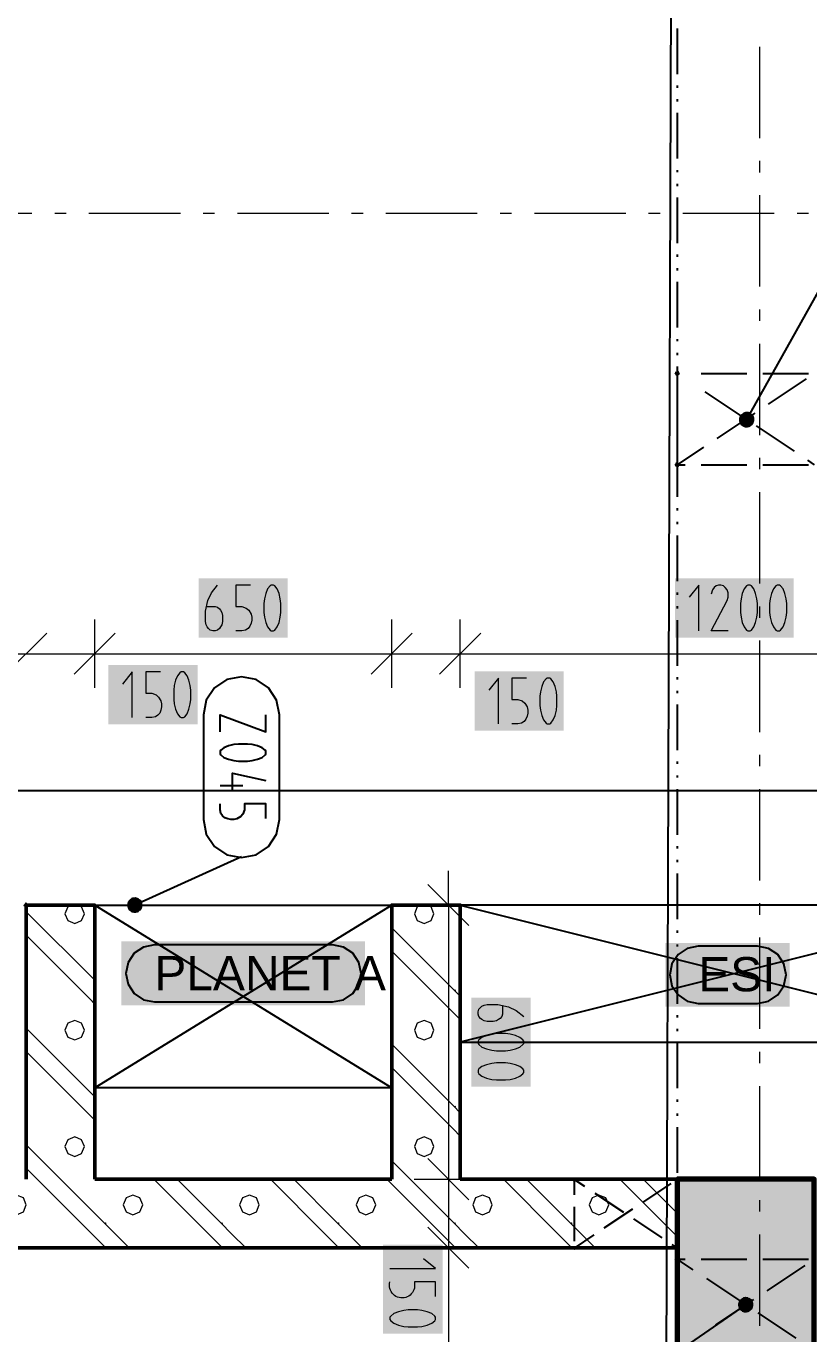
# Model space of a CAD drawing. Header units: millimetres. Extents: x 0 to 594, y 0 to 420.
# Drawn here: x 409.98 to 423.47, y 201.24 to 223.78 of the extents above; entities that cross this region are included whole.
import ezdxf

# ---------------------------------------------------------------- set-up
doc = ezdxf.new("R2010")
doc.units = ezdxf.units.MM
doc.header["$LTSCALE"] = 8
for name, color, linetype in [('CAT6', 1, 'Continuous'), ('PDF_Dokresleni nad rovinou rezu', 7, 'Continuous'), ('PDF_Instalacni prizdivky', 7, 'Continuous'), ('PDF_Koty delkove', 7, 'Continuous'), ('PDF_Obecne 0.25', 7, 'Continuous'), ('PDF_Osy hlavni', 7, 'Continuous'), ('PDF_Popis Prostupy', 7, 'Continuous'), ('PDF_Popis Zamecnicke vyrobky', 7, 'Continuous'), ('PDF_Popisy EL', 7, 'Continuous'), ('PDF_Prostupy', 7, 'Continuous'), ('PDF_Rozvadece', 7, 'Continuous'), ('PDF_Steny vnitrni', 7, 'Continuous'), ('PDF_Text', 7, 'Continuous')]:
    doc.layers.add(name, color=color, linetype=linetype)
doc.styles.add('PDF Arial', font='arial.ttf')

msp = doc.modelspace()

# ---------------------------------------------------------------- linework, layer by layer
at = {"layer": 'CAT6'}
msp.add_line((420.994, 193.995), (421.247, 270.644), dxfattribs=at)
at = {"layer": 'PDF_Dokresleni nad rovinou rezu', "lineweight": 25}
for points in [[(421.201, 223.741), (421.201, 222.954)], [(421.201, 222.757), (421.201, 222.718)], [(421.201, 222.521), (421.201, 222.481)], [(421.201, 222.285), (421.201, 221.497)], [(421.201, 221.3), (421.201, 221.261)], [(421.201, 221.064), (421.201, 221.025)], [(421.201, 220.828), (421.201, 220.04)], [(421.201, 219.844), (421.201, 219.804)], [(421.201, 219.607), (421.201, 219.568)], [(421.201, 219.371), (421.201, 218.584)], [(421.201, 218.387), (421.201, 218.348)], [(421.201, 218.151), (421.201, 218.111)], [(421.201, 217.915), (421.201, 217.127)], [(421.201, 216.93), (421.201, 216.891)], [(421.201, 216.694), (421.201, 216.655)], [(421.201, 216.458), (421.201, 215.67)], [(421.201, 215.474), (421.201, 215.434)], [(421.201, 215.237), (421.201, 215.198)], [(421.201, 215.001), (421.201, 214.214)], [(421.201, 214.017), (421.201, 213.978)], [(421.201, 213.781), (421.201, 213.741)], [(421.201, 213.544), (421.201, 212.757)], [(421.201, 212.56), (421.201, 212.521)], [(421.201, 212.324), (421.201, 212.285)], [(421.201, 212.088), (421.201, 211.3)], [(421.201, 211.103), (421.201, 211.064)], [(421.201, 210.867), (421.201, 210.828)], [(421.201, 210.631), (421.201, 209.844)], [(421.201, 209.647), (421.201, 209.607)], [(421.201, 209.411), (421.201, 209.371)], [(421.201, 209.174), (421.201, 208.387)], [(421.201, 208.19), (421.201, 208.151)], [(421.201, 207.954), (421.201, 207.915)], [(421.201, 207.718), (421.201, 206.93)], [(421.201, 206.733), (421.201, 206.694)], [(421.201, 206.497), (421.201, 206.458)], [(421.201, 206.261), (421.201, 205.474)], [(421.201, 205.277), (421.201, 205.237)], [(421.201, 205.041), (421.201, 205.001)], [(421.201, 204.804), (421.201, 204.017)]]:
    msp.add_lwpolyline(points, dxfattribs=at)
at = {"layer": 'PDF_Dokresleni nad rovinou rezu', "lineweight": 25, "transparency": 33554559}
msp.add_solid([(421.201, 203.955), (421.25, 203.906), (421.152, 203.906), (421.201, 203.856)], dxfattribs=at)
at = {"layer": 'PDF_Instalacni prizdivky', "lineweight": 50}
for points in [[(411.162, 203.906), (411.162, 208.63), (409.98, 208.63), (409.98, 203.906)], [(417.461, 203.906), (417.461, 208.63), (416.28, 208.63), (416.28, 203.906)], [(400.925, 203.906), (400.414, 203.906), (400.414, 202.724), (421.201, 202.724), (421.201, 203.906), (417.461, 203.906)], [(416.28, 203.906), (411.162, 203.906)]]:
    msp.add_lwpolyline(points, dxfattribs=at)
at = {"layer": 'PDF_Instalacni prizdivky', "lineweight": 9}
for points in [[(409.98, 208.516), (411.162, 207.335)], [(410.766, 208.63), (410.698, 208.602), (410.648, 208.482), (410.698, 208.363), (410.817, 208.314), (410.936, 208.363), (410.986, 208.482), (410.936, 208.602), (410.868, 208.63)], [(416.79, 208.63), (416.721, 208.602), (416.672, 208.482), (416.721, 208.363), (416.841, 208.314), (416.96, 208.363), (417.009, 208.482), (416.96, 208.602), (416.891, 208.63)], [(409.98, 208.114), (411.118, 206.976), (411.162, 206.933)], [(416.28, 208.24), (417.343, 207.177)], [(416.28, 207.839), (417.142, 206.976), (417.343, 206.776), (417.461, 206.657)], [(409.98, 207.475), (409.982, 207.478), (409.98, 207.482)], [(417.343, 207.177), (417.461, 207.059)], [(409.98, 206.508), (411.162, 205.327)], [(409.98, 206.106), (411.118, 204.969), (411.162, 204.925)], [(416.28, 206.232), (417.343, 205.169)], [(416.28, 205.831), (417.142, 204.969), (417.343, 204.768), (417.461, 204.65)], [(409.98, 205.467), (409.982, 205.47), (409.98, 205.474)], [(417.343, 205.169), (417.461, 205.051)], [(409.98, 204.5), (410.575, 203.906)], [(416.28, 204.224), (416.599, 203.906)], [(409.98, 204.098), (410.173, 203.906)], [(410.173, 203.906), (411.118, 202.961)], [(410.575, 203.906), (411.319, 203.161)], [(412.181, 203.906), (413.126, 202.961)], [(412.583, 203.906), (413.327, 203.161)], [(414.189, 203.906), (415.134, 202.961)], [(414.591, 203.906), (415.335, 203.161)], [(416.197, 203.906), (417.142, 202.961)], [(416.599, 203.906), (417.343, 203.161)], [(418.205, 203.906), (419.15, 202.961)], [(418.606, 203.906), (419.351, 203.161)], [(420.213, 203.906), (421.158, 202.961)], [(420.614, 203.906), (421.201, 203.319)], [(411.319, 203.161), (411.52, 202.961)], [(413.327, 203.161), (413.528, 202.961)], [(415.335, 203.161), (415.536, 202.961)], [(417.343, 203.161), (417.543, 202.961)], [(419.351, 203.161), (419.551, 202.961)], [(411.118, 202.961), (411.319, 202.76)], [(411.52, 202.961), (411.756, 202.724)], [(413.126, 202.961), (413.327, 202.76)], [(413.528, 202.961), (413.764, 202.724)], [(415.134, 202.961), (415.335, 202.76)], [(415.536, 202.961), (415.772, 202.724)], [(417.142, 202.961), (417.343, 202.76)], [(417.543, 202.961), (417.78, 202.724)], [(419.15, 202.961), (419.351, 202.76)], [(419.551, 202.961), (419.788, 202.724)], [(421.158, 202.961), (421.201, 202.917)], [(411.319, 202.76), (411.354, 202.724)], [(413.327, 202.76), (413.362, 202.724)], [(415.335, 202.76), (415.37, 202.724)], [(417.343, 202.76), (417.378, 202.724)], [(419.351, 202.76), (419.386, 202.724)]]:
    msp.add_lwpolyline(points, dxfattribs=at)
for points in [[(410.817, 206.306), (410.936, 206.355), (410.986, 206.474), (410.936, 206.594), (410.817, 206.643), (410.698, 206.594), (410.648, 206.474), (410.698, 206.355)], [(416.841, 206.306), (416.96, 206.355), (417.009, 206.474), (416.96, 206.594), (416.841, 206.643), (416.721, 206.594), (416.672, 206.474), (416.721, 206.355)], [(410.817, 204.298), (410.936, 204.347), (410.986, 204.467), (410.936, 204.586), (410.817, 204.635), (410.698, 204.586), (410.648, 204.467), (410.698, 204.347)], [(416.841, 204.298), (416.96, 204.347), (417.009, 204.467), (416.96, 204.586), (416.841, 204.635), (416.721, 204.586), (416.672, 204.467), (416.721, 204.347)], [(409.813, 203.294), (409.932, 203.343), (409.982, 203.463), (409.932, 203.582), (409.813, 203.631), (409.694, 203.582), (409.644, 203.463), (409.694, 203.343)], [(411.821, 203.294), (411.94, 203.343), (411.99, 203.463), (411.94, 203.582), (411.821, 203.631), (411.702, 203.582), (411.652, 203.463), (411.702, 203.343)], [(413.829, 203.294), (413.948, 203.343), (413.998, 203.463), (413.948, 203.582), (413.829, 203.631), (413.71, 203.582), (413.66, 203.463), (413.71, 203.343)], [(415.837, 203.294), (415.956, 203.343), (416.005, 203.463), (415.956, 203.582), (415.837, 203.631), (415.717, 203.582), (415.668, 203.463), (415.717, 203.343)], [(417.845, 203.294), (417.964, 203.343), (418.013, 203.463), (417.964, 203.582), (417.845, 203.631), (417.725, 203.582), (417.676, 203.463), (417.725, 203.343)], [(419.852, 203.294), (419.972, 203.343), (420.021, 203.463), (419.972, 203.582), (419.852, 203.631), (419.733, 203.582), (419.684, 203.463), (419.733, 203.343)]]:
    msp.add_lwpolyline(points, close=True, dxfattribs=at)
at = {"layer": 'PDF_Instalacni prizdivky', "lineweight": 9, "transparency": 33554559}
for points in [[(417.373, 207.181), (417.39, 207.163), (417.355, 207.163), (417.373, 207.145)], [(417.373, 205.173), (417.39, 205.155), (417.355, 205.155), (417.373, 205.138)], [(411.349, 203.165), (411.367, 203.147), (411.331, 203.147), (411.349, 203.13)], [(413.357, 203.165), (413.375, 203.147), (413.339, 203.147), (413.357, 203.13)], [(415.365, 203.165), (415.383, 203.147), (415.347, 203.147), (415.365, 203.13)], [(417.373, 203.165), (417.39, 203.147), (417.355, 203.147), (417.373, 203.13)], [(419.381, 203.165), (419.398, 203.147), (419.363, 203.147), (419.381, 203.13)]]:
    msp.add_solid(points, dxfattribs=at)
at = {"layer": 'PDF_Koty delkove', "lineweight": 18}
for points in [[(413.353, 213.673), (413.364, 213.621), (413.364, 213.516), (413.353, 213.463), (413.332, 213.424), (413.312, 213.398), (413.28, 213.371), (413.238, 213.358), (413.196, 213.358), (413.154, 213.371), (413.123, 213.398), (413.102, 213.424), (413.08, 213.463), (413.07, 213.516), (413.07, 213.699), (413.112, 213.883), (413.175, 214.014), (413.28, 214.145)], [(413.847, 214.145), (413.595, 214.145), (413.595, 213.778), (413.7, 213.778), (413.773, 213.751), (413.816, 213.712), (413.857, 213.647), (413.868, 213.595), (413.868, 213.542), (413.857, 213.489), (413.836, 213.437), (413.805, 213.398), (413.763, 213.371), (413.7, 213.358), (413.595, 213.358)], [(414.372, 213.673), (414.372, 213.831), (414.361, 213.909), (414.34, 214.001), (414.309, 214.08), (414.267, 214.132), (414.246, 214.145), (414.204, 214.145), (414.183, 214.132), (414.141, 214.08), (414.11, 214.001), (414.088, 213.909), (414.078, 213.831), (414.078, 213.673), (414.088, 213.595), (414.11, 213.503), (414.141, 213.424), (414.183, 213.371), (414.204, 213.358), (414.246, 213.358)], [(421.576, 213.358), (421.576, 214.145), (421.409, 213.936)], [(422.08, 213.936), (422.08, 214.014), (422.06, 214.066), (422.028, 214.106), (421.997, 214.132), (421.954, 214.145), (421.913, 214.145), (421.871, 214.132), (421.839, 214.106), (421.808, 214.066), (421.786, 213.988)], [(423.088, 213.673), (423.088, 213.831), (423.078, 213.909), (423.057, 214.001), (423.025, 214.08), (422.984, 214.132), (422.962, 214.145), (422.921, 214.145), (422.899, 214.132), (422.858, 214.08), (422.826, 214.001), (422.805, 213.909), (422.794, 213.831), (422.794, 213.673), (422.805, 213.595), (422.826, 213.503), (422.858, 213.424)], [(422.08, 213.358), (421.786, 213.358), (422.06, 213.883), (422.08, 213.936)], [(413.091, 213.778), (413.238, 213.778), (413.28, 213.765), (413.312, 213.739), (413.332, 213.712), (413.353, 213.673)], [(411.162, 212.373), (411.162, 212.964), (411.162, 213.555)], [(414.246, 213.358), (414.267, 213.371), (414.309, 213.424), (414.34, 213.503), (414.361, 213.595), (414.372, 213.673)], [(416.28, 212.373), (416.28, 212.964), (416.28, 213.555)], [(417.461, 212.373), (417.461, 212.964), (417.461, 213.555)], [(422.858, 213.424), (422.899, 213.371), (422.921, 213.358), (422.962, 213.358), (422.984, 213.371), (423.025, 213.424), (423.057, 213.503), (423.078, 213.595), (423.088, 213.673)], [(409.626, 212.61), (410.335, 213.318)], [(410.807, 212.61), (411.516, 213.318)], [(415.925, 212.61), (416.634, 213.318)], [(417.106, 212.61), (417.815, 213.318)], [(398.051, 212.964), (400.925, 212.964), (401.446, 212.964), (402.106, 212.964), (402.645, 212.964), (406.043, 212.964), (407.225, 212.964), (409.98, 212.964), (411.162, 212.964), (416.28, 212.964), (417.461, 212.964), (426.91, 212.964), (428.091, 212.964), (434.39, 212.964), (435.571, 212.964), (440.295, 212.964), (455.689, 212.964), (469.272, 212.964)], [(411.81, 211.862), (411.81, 212.649), (411.642, 212.44)], [(412.293, 212.649), (412.041, 212.649), (412.041, 212.282), (412.146, 212.282), (412.22, 212.255), (412.262, 212.216), (412.303, 212.151), (412.314, 212.099), (412.314, 212.046), (412.303, 211.993), (412.282, 211.941), (412.251, 211.902), (412.209, 211.875), (412.146, 211.862), (412.041, 211.862)], [(418.121, 211.756), (418.121, 212.543), (417.953, 212.334)], [(418.604, 212.543), (418.352, 212.543), (418.352, 212.176), (418.457, 212.176), (418.53, 212.15), (418.573, 212.11), (418.614, 212.045), (418.625, 211.993), (418.625, 211.94), (418.614, 211.888), (418.593, 211.836), (418.562, 211.796), (418.52, 211.769), (418.457, 211.756), (418.352, 211.756)], [(417.257, 208.63), (417.257, 209.22)], [(416.902, 208.984), (417.611, 208.276)], [(416.666, 208.63), (417.257, 208.63), (417.847, 208.63)], [(417.257, 208.63), (417.257, 207.548), (417.257, 205.987), (417.257, 203.906), (417.257, 202.724), (417.257, 190.913), (417.257, 190.126), (417.257, 162.882), (417.257, 155.402), (417.257, 152.291)], [(418.189, 206.897), (418.189, 206.75), (418.176, 206.708), (418.15, 206.677), (418.123, 206.656), (418.084, 206.635), (418.031, 206.624), (417.927, 206.624), (417.874, 206.635), (417.835, 206.656), (417.809, 206.677), (417.782, 206.708), (417.768, 206.75), (417.768, 206.792), (417.782, 206.834), (417.809, 206.866), (417.835, 206.887), (417.874, 206.908), (417.927, 206.919), (418.11, 206.919), (418.294, 206.876), (418.425, 206.813), (418.556, 206.708)], [(418.412, 206.152), (418.49, 206.184), (418.543, 206.225), (418.556, 206.247), (418.556, 206.288), (418.543, 206.31), (418.49, 206.351), (418.412, 206.383), (418.32, 206.404), (418.242, 206.415), (418.084, 206.415), (418.005, 206.404), (417.913, 206.383), (417.835, 206.351), (417.782, 206.31), (417.768, 206.288), (417.768, 206.247), (417.782, 206.225), (417.835, 206.184), (417.913, 206.152), (418.005, 206.131), (418.084, 206.121)], [(418.084, 206.121), (418.242, 206.121), (418.32, 206.131), (418.412, 206.152)], [(416.902, 204.26), (417.611, 203.551)], [(416.666, 203.906), (417.257, 203.906), (417.847, 203.906)], [(416.902, 203.079), (417.611, 202.37)], [(416.666, 202.724), (417.257, 202.724), (417.847, 202.724)], [(416.251, 202.367), (417.038, 202.367), (416.829, 202.534)]]:
    msp.add_lwpolyline(points, dxfattribs=at)
for points in [[(422.584, 213.673), (422.584, 213.831), (422.574, 213.909), (422.553, 214.001), (422.521, 214.08), (422.48, 214.132), (422.458, 214.145), (422.417, 214.145), (422.395, 214.132), (422.354, 214.08), (422.322, 214.001), (422.301, 213.909), (422.29, 213.831), (422.29, 213.673), (422.301, 213.595), (422.322, 213.503), (422.354, 213.424), (422.395, 213.371), (422.417, 213.358), (422.458, 213.358), (422.48, 213.371), (422.521, 213.424), (422.553, 213.503), (422.574, 213.595)], [(412.818, 212.177), (412.818, 212.335), (412.807, 212.413), (412.786, 212.505), (412.755, 212.584), (412.713, 212.636), (412.692, 212.649), (412.65, 212.649), (412.629, 212.636), (412.587, 212.584), (412.556, 212.505), (412.534, 212.413), (412.524, 212.335), (412.524, 212.177), (412.534, 212.099), (412.556, 212.006), (412.587, 211.928), (412.629, 211.875), (412.65, 211.862), (412.692, 211.862), (412.713, 211.875), (412.755, 211.928), (412.786, 212.006), (412.807, 212.099)], [(419.129, 212.072), (419.129, 212.229), (419.118, 212.307), (419.097, 212.399), (419.066, 212.478), (419.024, 212.531), (419.003, 212.543), (418.961, 212.543), (418.94, 212.531), (418.898, 212.478), (418.867, 212.399), (418.845, 212.307), (418.835, 212.229), (418.835, 212.072), (418.845, 211.993), (418.867, 211.901), (418.898, 211.822), (418.94, 211.769), (418.961, 211.756), (419.003, 211.756), (419.024, 211.769), (419.066, 211.822), (419.097, 211.901), (419.118, 211.993)], [(418.084, 205.617), (418.242, 205.617), (418.32, 205.627), (418.412, 205.648), (418.49, 205.68), (418.543, 205.721), (418.556, 205.743), (418.556, 205.784), (418.543, 205.806), (418.49, 205.847), (418.412, 205.879), (418.32, 205.9), (418.242, 205.911), (418.084, 205.911), (418.005, 205.9), (417.913, 205.879), (417.835, 205.847), (417.782, 205.806), (417.768, 205.784), (417.768, 205.743), (417.782, 205.721), (417.835, 205.68), (417.913, 205.648), (418.005, 205.627)], [(416.567, 201.359), (416.724, 201.359), (416.802, 201.369), (416.894, 201.39), (416.973, 201.422), (417.026, 201.463), (417.038, 201.485), (417.038, 201.526), (417.026, 201.548), (416.973, 201.589), (416.894, 201.621), (416.802, 201.642), (416.724, 201.653), (416.567, 201.653), (416.488, 201.642), (416.396, 201.621), (416.317, 201.589), (416.264, 201.548), (416.251, 201.526), (416.251, 201.485), (416.264, 201.463), (416.317, 201.422), (416.396, 201.39), (416.488, 201.369)]]:
    msp.add_lwpolyline(points, close=True, dxfattribs=at)
msp.add_lwpolyline([(417.038, 201.883), (417.038, 202.135), (416.671, 202.135), (416.671, 202.03, -1.032657), (416.251, 202.135)], format="xyb", dxfattribs=at)
at = {"layer": 'PDF_Koty delkove', "color": 7, "lineweight": 18, "true_color": 0xffffff, "transparency": 33554559}
for points in [[(412.952, 213.24), (414.49, 213.24), (412.952, 214.263), (414.49, 214.263)], [(421.164, 213.24), (423.206, 213.24), (421.164, 214.263), (423.206, 214.263)], [(411.398, 211.744), (412.936, 211.744), (411.398, 212.767), (412.936, 212.767)], [(417.709, 211.638), (419.247, 211.638), (417.709, 212.662), (419.247, 212.662)], [(417.65, 207.037), (417.65, 205.499), (418.674, 207.037), (418.674, 205.499)], [(416.133, 202.779), (416.133, 201.241), (417.156, 202.779), (417.156, 201.241)]]:
    msp.add_solid(points, dxfattribs=at)
at = {"layer": 'PDF_Obecne 0.25', "lineweight": 25}
msp.add_lwpolyline([(446.628, 208.63, 0.414215), (444.659, 210.598), (400.014, 210.598)], format="xyb", dxfattribs=at)
at = {"layer": 'PDF_Osy hlavni', "lineweight": 18}
for points in [[(422.618, 223.425), (422.618, 221.851)], [(422.618, 221.457), (422.618, 221.26)], [(422.618, 220.866), (422.618, 219.292)], [(408.504, 220.559), (410.079, 220.559)], [(410.472, 220.559), (410.669, 220.559)], [(411.063, 220.559), (412.638, 220.559)], [(413.031, 220.559), (413.228, 220.559)], [(413.622, 220.559), (415.197, 220.559)], [(415.59, 220.559), (415.787, 220.559)], [(416.181, 220.559), (417.756, 220.559)], [(418.149, 220.559), (418.346, 220.559)], [(418.74, 220.559), (420.315, 220.559)], [(420.708, 220.559), (420.905, 220.559)], [(421.299, 220.559), (422.874, 220.559)], [(423.268, 220.559), (423.464, 220.559)], [(422.618, 218.898), (422.618, 218.701)], [(422.618, 218.307), (422.618, 216.732)], [(422.618, 216.339), (422.618, 216.142)], [(422.618, 215.748), (422.618, 214.173)], [(422.618, 213.78), (422.618, 213.583)], [(422.618, 213.189), (422.618, 211.614)], [(422.618, 211.221), (422.618, 211.024)], [(422.618, 210.63), (422.618, 209.055)], [(422.618, 208.662), (422.618, 208.465)], [(422.618, 208.071), (422.618, 206.496)], [(422.618, 206.103), (422.618, 205.906)], [(422.618, 205.512), (422.618, 203.937)], [(422.618, 203.543), (422.618, 203.347)], [(422.618, 202.953), (422.618, 201.378)]]:
    msp.add_lwpolyline(points, dxfattribs=at)
at = {"layer": 'PDF_Popis Prostupy', "lineweight": 25}
for points in [[(428.229, 236.283), (428.229, 227.415), (422.398, 216.998)], [(422.455, 217.101), (422.455, 217.101)], [(422.295, 217.055), (422.295, 217.055)], [(422.34, 216.895), (422.34, 216.895)], [(422.501, 216.94), (422.501, 216.94)], [(417.239, 188.992), (417.239, 198.185), (422.382, 201.742)], [(422.315, 201.839), (422.315, 201.839)], [(422.479, 201.809), (422.479, 201.809)], [(422.285, 201.674), (422.285, 201.674)], [(422.449, 201.644), (422.449, 201.644)]]:
    msp.add_lwpolyline(points, dxfattribs=at)
for points in [[(422.34, 216.895), (422.358, 216.887), (422.376, 216.881), (422.395, 216.88), (422.415, 216.881), (422.433, 216.885), (422.451, 216.892), (422.468, 216.902), (422.482, 216.915), (422.494, 216.93), (422.504, 216.946), (422.511, 216.964), (422.515, 216.983), (422.516, 217.003), (422.513, 217.022), (422.508, 217.04), (422.499, 217.058), (422.488, 217.073), (422.475, 217.087), (422.459, 217.098), (422.442, 217.107), (422.424, 217.113), (422.405, 217.115), (422.385, 217.115), (422.366, 217.111), (422.348, 217.105), (422.331, 217.095), (422.316, 217.083), (422.304, 217.069), (422.293, 217.053), (422.286, 217.035), (422.281, 217.016), (422.28, 216.997), (422.281, 216.978), (422.286, 216.959), (422.294, 216.942), (422.304, 216.925), (422.317, 216.911), (422.332, 216.899)], [(422.479, 201.809), (422.467, 201.824), (422.452, 201.836), (422.436, 201.846), (422.418, 201.854), (422.4, 201.858), (422.38, 201.86), (422.361, 201.858), (422.343, 201.853), (422.325, 201.845), (422.309, 201.834), (422.295, 201.821), (422.283, 201.806), (422.274, 201.789), (422.268, 201.771), (422.264, 201.752), (422.264, 201.732), (422.267, 201.713), (422.273, 201.695), (422.282, 201.678), (422.294, 201.663), (422.308, 201.649), (422.324, 201.639), (422.341, 201.631), (422.36, 201.625), (422.379, 201.623), (422.398, 201.625), (422.417, 201.629), (422.435, 201.636), (422.452, 201.646), (422.466, 201.659), (422.479, 201.673), (422.488, 201.69), (422.495, 201.708), (422.499, 201.727), (422.5, 201.746), (422.498, 201.765), (422.492, 201.784), (422.484, 201.801)]]:
    msp.add_lwpolyline(points, close=True, dxfattribs=at)
at = {"layer": 'PDF_Popis Prostupy', "lineweight": 25, "transparency": 33554559}
for points in [[(422.515, 217), (422.338, 217.099), (422.295, 217.055)], [(422.499, 217.057), (422.396, 217.115), (422.338, 217.099)], [(422.499, 217.057), (422.338, 217.099), (422.515, 217)], [(422.396, 217.115), (422.499, 217.057), (422.455, 217.101)], [(422.501, 216.94), (422.295, 217.055), (422.28, 216.996)], [(422.501, 216.94), (422.28, 216.996), (422.457, 216.896)], [(422.457, 216.896), (422.28, 216.996), (422.297, 216.938)], [(422.515, 217), (422.295, 217.055), (422.501, 216.94)], [(422.457, 216.896), (422.297, 216.938), (422.4, 216.88)], [(422.4, 216.88), (422.297, 216.938), (422.34, 216.895)], [(422.265, 201.732), (422.391, 201.624), (422.276, 201.791)], [(422.332, 201.635), (422.265, 201.732), (422.285, 201.674)], [(422.265, 201.732), (422.332, 201.635), (422.391, 201.624)], [(422.276, 201.791), (422.449, 201.644), (422.315, 201.839)], [(422.276, 201.791), (422.391, 201.624), (422.449, 201.644)], [(422.315, 201.839), (422.488, 201.692), (422.373, 201.859)], [(422.315, 201.839), (422.449, 201.644), (422.488, 201.692)], [(422.373, 201.859), (422.488, 201.692), (422.499, 201.751)], [(422.373, 201.859), (422.499, 201.751), (422.432, 201.848)], [(422.432, 201.848), (422.499, 201.751), (422.479, 201.809)]]:
    msp.add_solid(points, dxfattribs=at)
at = {"layer": 'PDF_Popis Zamecnicke vyrobky', "lineweight": 25}
for points in [[(413.035, 210.105), (413.085, 209.854), (413.227, 209.641), (413.44, 209.499), (413.691, 209.449), (413.942, 209.499), (414.155, 209.641), (414.297, 209.854), (414.347, 210.105), (414.347, 211.911), (414.297, 212.162), (414.155, 212.375), (413.942, 212.517), (413.691, 212.567), (413.44, 212.517), (413.227, 212.375), (413.085, 212.162), (413.035, 211.911)], [(411.746, 208.581), (411.755, 208.564), (411.767, 208.549), (411.781, 208.536), (411.797, 208.526), (411.815, 208.518), (411.834, 208.513), (411.853, 208.512), (411.872, 208.513), (411.891, 208.518), (411.909, 208.526), (411.925, 208.536), (411.939, 208.549), (411.951, 208.564), (411.961, 208.581), (411.967, 208.599), (411.971, 208.618), (411.971, 208.637), (411.969, 208.656), (411.963, 208.674), (411.954, 208.692), (411.943, 208.707), (411.929, 208.721), (411.913, 208.732), (411.896, 208.74), (411.877, 208.746), (411.858, 208.748), (411.839, 208.747), (411.82, 208.743), (411.802, 208.736), (411.785, 208.727), (411.771, 208.714), (411.758, 208.7), (411.748, 208.683), (411.741, 208.665), (411.736, 208.647), (411.735, 208.627), (411.737, 208.608), (411.742, 208.59)]]:
    msp.add_lwpolyline(points, close=True, dxfattribs=at)
for points in [[(413.323, 211.617), (413.323, 211.911), (414.111, 211.617), (414.111, 211.911)], [(413.639, 211.113), (413.797, 211.113), (413.875, 211.124), (413.967, 211.145), (414.046, 211.176), (414.098, 211.218), (414.111, 211.239), (414.111, 211.281), (414.098, 211.302), (414.046, 211.344), (413.967, 211.375), (413.875, 211.397), (413.797, 211.407), (413.639, 211.407), (413.56, 211.397), (413.468, 211.375), (413.39, 211.344), (413.337, 211.302), (413.323, 211.281), (413.323, 211.239), (413.337, 211.218)], [(413.337, 211.218), (413.39, 211.176), (413.468, 211.145), (413.56, 211.124), (413.639, 211.113)], [(413.534, 210.609), (413.534, 210.903), (414.111, 210.777)], [(413.323, 210.693), (413.717, 210.693)], [(414.111, 210.126), (414.111, 210.378), (413.744, 210.378), (413.744, 210.273), (413.717, 210.2), (413.678, 210.158), (413.612, 210.116), (413.56, 210.105), (413.508, 210.105), (413.455, 210.116), (413.403, 210.137), (413.364, 210.168), (413.337, 210.21), (413.323, 210.273), (413.323, 210.378)], [(413.691, 209.46), (411.853, 208.63)], [(411.805, 208.738), (411.805, 208.738)], [(411.746, 208.581), (411.746, 208.581)], [(411.902, 208.522), (411.902, 208.522)], [(411.961, 208.679), (411.961, 208.679)]]:
    msp.add_lwpolyline(points, dxfattribs=at)
at = {"layer": 'PDF_Popis Zamecnicke vyrobky', "lineweight": 25, "transparency": 33554559}
for points in [[(411.902, 208.522), (411.805, 208.738), (411.758, 208.698)], [(411.949, 208.562), (411.865, 208.747), (411.805, 208.738)], [(411.949, 208.562), (411.805, 208.738), (411.902, 208.522)], [(411.97, 208.618), (411.922, 208.726), (411.865, 208.747)], [(411.97, 208.618), (411.865, 208.747), (411.949, 208.562)], [(411.922, 208.726), (411.97, 208.618), (411.961, 208.679)], [(411.841, 208.513), (411.758, 208.698), (411.736, 208.642)], [(411.841, 208.513), (411.736, 208.642), (411.785, 208.534)], [(411.785, 208.534), (411.736, 208.642), (411.746, 208.581)], [(411.902, 208.522), (411.758, 208.698), (411.841, 208.513)]]:
    msp.add_solid(points, dxfattribs=at)
at = {"layer": 'PDF_Popisy EL', "lineweight": 25, "transparency": 33554559}
for points in [[(409.98, 208.679), (410.03, 208.63), (409.931, 208.63), (409.981, 208.581)], [(409.967, 208.677), (410.028, 208.644), (409.933, 208.616), (409.994, 208.583)]]:
    msp.add_solid(points, dxfattribs=at)
at = {"layer": 'PDF_Prostupy', "lineweight": 25}
for points in [[(421.201, 217.795), (421.201, 217.441)], [(421.614, 217.795), (422.401, 217.795)], [(422.677, 217.795), (423.464, 217.795)], [(423.422, 217.701), (422.766, 217.264)], [(421.675, 217.479), (422.33, 217.042)], [(421.201, 217.166), (421.201, 216.378)], [(422.537, 217.112), (421.882, 216.675)], [(422.56, 216.89), (423.215, 216.453)], [(421.653, 216.522), (421.201, 216.221)], [(421.201, 216.221), (421.338, 216.221)], [(421.614, 216.221), (422.401, 216.221)], [(422.677, 216.221), (423.464, 216.221)], [(423.444, 216.3), (423.563, 216.221)], [(419.61, 203.779), (419.426, 203.902), (419.53, 203.902)], [(419.426, 203.902), (419.426, 203.636)], [(419.736, 203.902), (420.327, 203.902)], [(420.534, 203.902), (421.125, 203.902)], [(421.093, 203.831), (420.601, 203.503)], [(421.199, 203.902), (421.199, 203.636)], [(419.782, 203.665), (420.274, 203.337)], [(419.426, 203.429), (419.426, 202.838)], [(420.429, 203.389), (419.937, 203.061)], [(421.199, 203.429), (421.199, 202.838)], [(420.446, 203.222), (420.938, 202.894)], [(419.765, 202.946), (419.426, 202.72)], [(419.426, 202.72), (419.53, 202.72)], [(419.736, 202.72), (420.327, 202.72)], [(420.534, 202.72), (421.125, 202.72)], [(421.11, 202.78), (421.199, 202.72)], [(421.477, 202.345), (421.201, 202.529), (421.338, 202.529)], [(421.614, 202.529), (422.401, 202.529)], [(422.677, 202.529), (423.464, 202.529)], [(423.399, 202.419), (422.744, 201.983)], [(421.201, 202.284), (421.201, 201.496)], [(421.706, 202.192), (422.361, 201.755)], [(422.515, 201.83), (421.859, 201.393)], [(422.59, 201.603), (423.246, 201.166)]]:
    msp.add_lwpolyline(points, dxfattribs=at)
at = {"layer": 'PDF_Prostupy', "lineweight": 25, "transparency": 33554559}
for points in [[(421.152, 217.795), (421.201, 217.845), (421.201, 217.746), (421.25, 217.795)], [(421.201, 217.845), (421.25, 217.795), (421.152, 217.795), (421.201, 217.746)], [(421.16, 217.823), (421.228, 217.836), (421.174, 217.755), (421.242, 217.768)], [(421.152, 216.221), (421.201, 216.27), (421.201, 216.171), (421.25, 216.221)], [(421.201, 216.27), (421.25, 216.221), (421.152, 216.221), (421.201, 216.171)], [(421.242, 216.248), (421.228, 216.18), (421.174, 216.262), (421.16, 216.193)], [(419.389, 203.902), (419.426, 203.939), (419.426, 203.865), (419.463, 203.902)], [(419.426, 203.939), (419.463, 203.902), (419.389, 203.902), (419.426, 203.865)], [(419.396, 203.922), (419.447, 203.933), (419.406, 203.871), (419.457, 203.881)], [(421.162, 203.902), (421.199, 203.939), (421.199, 203.865), (421.236, 203.902)], [(421.199, 203.939), (421.236, 203.902), (421.162, 203.902), (421.199, 203.865)], [(421.23, 203.922), (421.219, 203.871), (421.178, 203.933), (421.168, 203.881)], [(419.389, 202.72), (419.426, 202.757), (419.426, 202.683), (419.463, 202.72)], [(419.426, 202.757), (419.463, 202.72), (419.389, 202.72), (419.426, 202.683)], [(419.457, 202.741), (419.447, 202.69), (419.406, 202.751), (419.396, 202.7)], [(421.162, 202.72), (421.199, 202.757), (421.199, 202.683), (421.236, 202.72)], [(421.199, 202.757), (421.236, 202.72), (421.162, 202.72), (421.199, 202.683)], [(421.168, 202.741), (421.219, 202.751), (421.178, 202.69), (421.23, 202.7)], [(421.201, 202.578), (421.25, 202.529), (421.152, 202.529), (421.201, 202.48)], [(421.152, 202.529), (421.201, 202.578), (421.201, 202.48), (421.25, 202.529)], [(421.16, 202.556), (421.228, 202.57), (421.174, 202.488), (421.242, 202.502)]]:
    msp.add_solid(points, dxfattribs=at)
at = {"layer": 'PDF_Rozvadece', "lineweight": 25}
for points in [[(411.162, 205.48), (411.162, 208.63), (416.28, 208.63), (416.28, 205.48)], [(426.91, 206.268), (426.91, 208.63), (417.461, 208.63), (417.461, 206.268)], [(415.26, 206.962), (415.448, 206.999), (415.608, 207.106), (415.714, 207.265), (415.752, 207.454), (415.714, 207.642), (415.608, 207.802), (415.448, 207.908), (415.26, 207.946), (412.191, 207.946), (412.003, 207.908), (411.843, 207.802), (411.737, 207.642), (411.699, 207.454), (411.737, 207.265), (411.843, 207.106), (412.003, 206.999), (412.191, 206.962)], [(422.586, 206.937), (422.775, 206.974), (422.934, 207.081), (423.041, 207.241), (423.079, 207.429), (423.041, 207.617), (422.934, 207.777), (422.775, 207.884), (422.586, 207.921), (421.564, 207.921), (421.375, 207.884), (421.216, 207.777), (421.109, 207.617), (421.071, 207.429), (421.109, 207.241), (421.216, 207.081), (421.375, 206.974), (421.564, 206.937)]]:
    msp.add_lwpolyline(points, close=True, dxfattribs=at)
for points in [[(411.162, 208.63), (416.28, 205.48)], [(416.28, 208.63), (411.162, 205.48)], [(426.91, 208.63), (417.461, 206.268)], [(417.461, 208.63), (426.91, 206.268)]]:
    msp.add_lwpolyline(points, dxfattribs=at)
at = {"layer": 'PDF_Rozvadece', "color": 7, "lineweight": 25, "true_color": 0xffffff, "transparency": 33554559}
for points in [[(411.622, 206.903), (415.819, 206.903), (411.622, 208.005), (415.819, 208.005)], [(420.995, 206.878), (423.139, 206.878), (420.995, 207.98), (423.139, 207.98)]]:
    msp.add_solid(points, dxfattribs=at)
at = {"layer": 'PDF_Steny vnitrni', "lineweight": 70}
msp.add_lwpolyline([(421.201, 203.906), (421.201, 202.724), (421.201, 190.913), (421.201, 190.126), (423.563, 190.126), (423.563, 190.913), (423.563, 196.386), (423.563, 197.173), (423.563, 202.724), (423.563, 203.906)], close=True, dxfattribs=at)
at = {"layer": 'PDF_Steny vnitrni', "color": 9, "lineweight": 9, "true_color": 0xc0c0c0, "transparency": 33554559}
msp.add_solid([(421.201, 203.906), (421.201, 190.126), (423.563, 203.906), (423.563, 190.126)], dxfattribs=at)

# ---------------------------------------------------------------- texts
at = {"layer": 'PDF_Text', "char_height": 0.5907, "attachment_point": 4, "style": 'PDF Arial'}
for s, insert in [('PLANET A', (412.191, 207.459)), ('ESI', (421.564, 207.435))]:
    msp.add_mtext(s, dxfattribs=dict(at, insert=insert))

doc.saveas('drawing.dxf')
